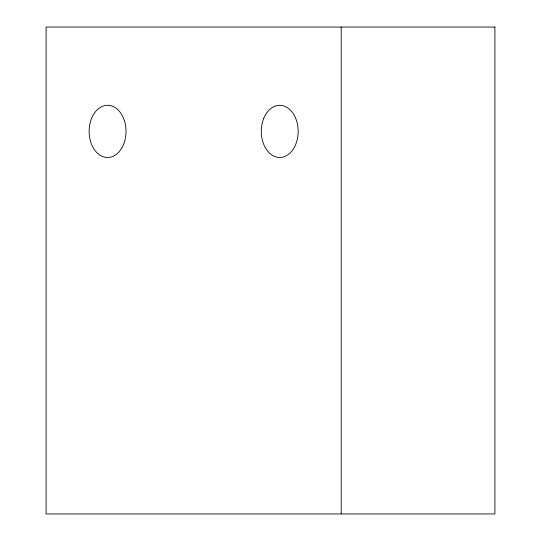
<?xml version="1.0" encoding="UTF-8"?>
<svg xmlns="http://www.w3.org/2000/svg" width="541" height="541" viewBox="0 0 541 541"><rect width="100%" height="100%" fill="white"/><g stroke="black" fill="none" stroke-linecap="round" stroke-linejoin="round"><path stroke-width="0.81" d="M341.202 27.05L341.202 513.95M494.907 27.05L46.093 27.05L46.093 513.95L494.907 513.95L494.907 27.05M263.751 118.344A26.083 18.441 90 0 0 279.724 157.472A26.083 18.441 90 0 0 295.697 118.344A26.083 18.441 90 0 0 263.751 118.344M91.605 118.344A26.083 18.441 90 0 0 107.578 157.472A26.083 18.441 90 0 0 123.551 118.344A26.083 18.441 90 0 0 91.605 118.344"/></g></svg>
